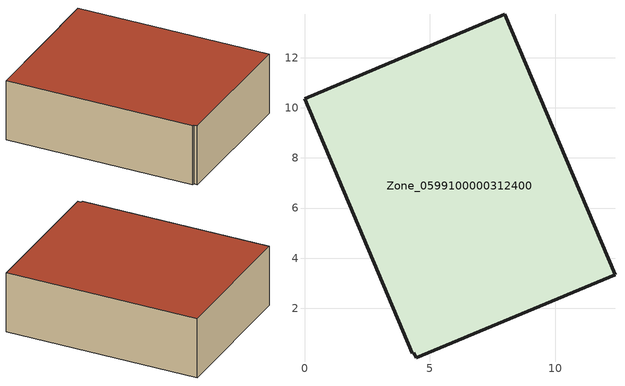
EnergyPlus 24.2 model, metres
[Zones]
Zone_0599100000312400
 floor ground (C_G): 8,13.73 12.39,3.34 4.46,0.03 4.37,0.23 4.29,0.2 0,10.36 z0
 wall outside (C_F): 8,13.73 0,10.36 4.29,0.2 4.37,0.23 4.46,0.03 12.39,3.34 8,13.73 z0:3.6
 roof outside (C_R): 12.39,3.34 8,13.73 0,10.36 4.29,0.2 4.37,0.23 4.46,0.03 z3.6
[BUILDING]
Pand.0599100000312400: North Axis=0; Terrain=City; Loads Convergence Tolerance Value=0.04; Temperature Convergence Tolerance Value=0.4; Solar Distribution=FullExterior; Maximum Number of Warmup Days=25; Minimum Number of Warmup Days=1
[Site:Location]
Rotterdam.The.Hague.AP_ZH_NLD Design_Conditions: Latitude=51.96; Longitude=4.45; Time Zone=1; Elevation=-4.5
[SITE:GROUNDTEMPERATURE:BUILDINGSURFACE]
18, 18, 18, 18, 18, 18, 18, 18, 18, 18, 18, 18
[MATERIAL] Thermal Absorptance=0.9; Solar Absorptance=0.7; Visible Absorptance=0.7
Name | Roughness | Thickness | Conductivity | Density | Specific Heat
G.TC.1946-1964 | MediumSmooth | 0.15 | 1 | 540 | 1210
F.TC.1946-1964 | Rough | 0.3 | 0.857143 | 1920 | 840
R.TC.1946-1964 | MediumRough | 0.2 | 0.235294 | 1500 | 1000
[CONSTRUCTION]
C_G: G.TC.1946-1964
C_F: F.TC.1946-1964
C_R: R.TC.1946-1964
[ZONE]
Zone_0599100000312400: Type=1; Multiplier=1; Ceiling Height=Autocalculate; Volume=Autocalculate; Floor Area=autocalculate; Part of Total Floor Area=Yes
[ZONEINFILTRATION:DESIGNFLOWRATE]
Infil_Zone_0599100000312400: Zone or ZoneList or Space or SpaceList=Zone_0599100000312400; Schedule=AlwaysOn; Design Flow Rate Calculation Method=Flow/Area; Flow Rate per Floor Area=0.003; Constant Term Coefficient=1; Temperature Term Coefficient=0; Velocity Term Coefficient=0; Velocity Squared Term Coefficient=0
[HVACTEMPLATE:ZONE:IDEALLOADSAIRSYSTEM]
Zone_0599100000312400: Maximum Heating Supply Air Temperature=50; Minimum Cooling Supply Air Temperature=13; Maximum Heating Supply Air Humidity Ratio=0.0156; Minimum Cooling Supply Air Humidity Ratio=0.0077; Heating Limit=NoLimit; Cooling Limit=NoLimit; Dehumidification Control Type=ConstantSensibleHeatRatio; Cooling Sensible Heat Ratio=0.7; Dehumidification Setpoint=60; Humidification Control Type=None; Humidification Setpoint=30; Outdoor Air Method=None; Outdoor Air Flow Rate per Person=0.00944; Outdoor Air Flow Rate per Zone Floor Area=0; Outdoor Air Flow Rate per Zone=0; Demand Controlled Ventilation Type=None; Outdoor Air Economizer Type=NoEconomizer; Heat Recovery Type=None; Sensible Heat Recovery Effectiveness=0.7; Latent Heat Recovery Effectiveness=0.65
[ZONECONTROL:THERMOSTAT]
ThermostatControl_Zone_0599100000312400: Zone or ZoneList=Zone_0599100000312400; Control Type Schedule=DualSetpointControlType; Control 1=Thermostat_Zone_0599100000312400; Temperature Difference Between Cutout And Setpoint=0
[THERMOSTATSETPOINT:DUALSETPOINT]
Thermostat_Zone_0599100000312400: Heating Setpoint Temperature Schedule=HeatingSetpoint_Zone_0599100000312400; Cooling Setpoint Temperature Schedule=CoolingSetpoint_Zone_0599100000312400
[SCHEDULE:COMPACT]
HeatingSetpoint_Zone_0599100000312400: Through: 12/31, For: AllDays, Until: 24:00, 21
CoolingSetpoint_Zone_0599100000312400: Through: 12/31, For: AllDays, Until: 24:00, 24
DualSetpointControlType: Through: 12/31, For: AllDays, Until: 24:00, 4
AlwaysOn: Through: 12/31, For: AllDays, Until: 24:00, 1
